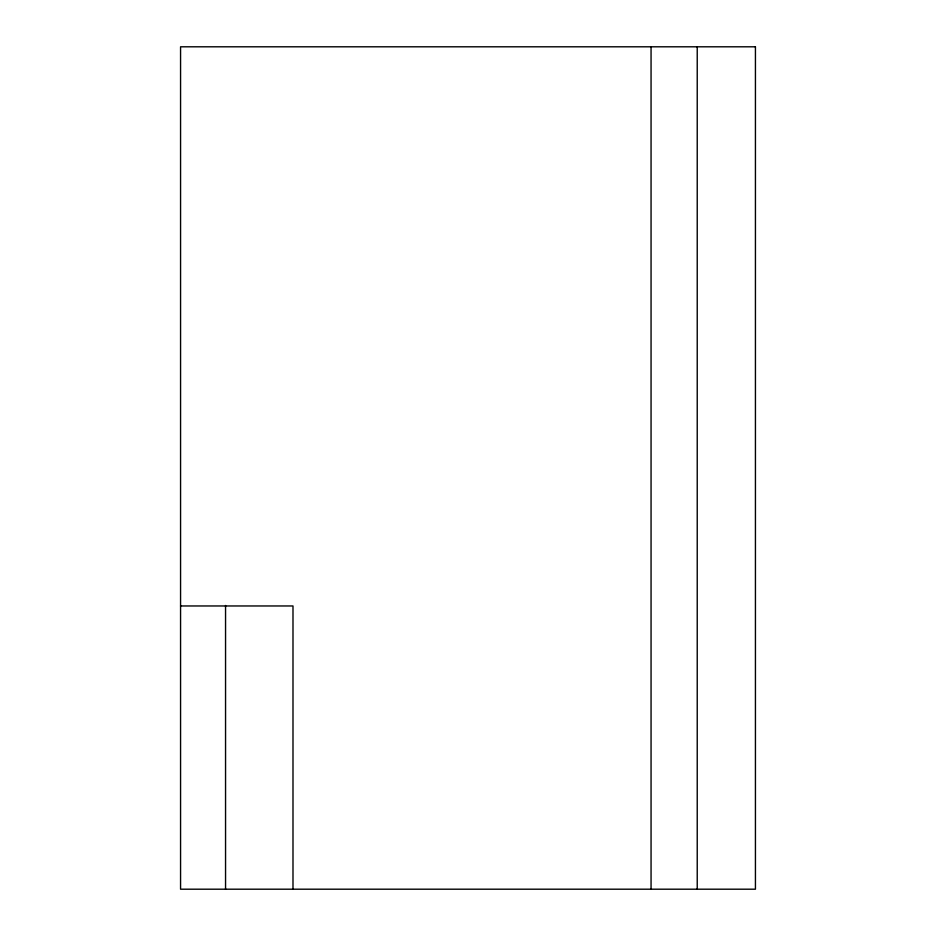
<?xml version="1.0" encoding="UTF-8"?>
<svg xmlns="http://www.w3.org/2000/svg" width="936" height="936" viewBox="0 0 936 936"><rect width="100%" height="100%" fill="white"/><g stroke="black" fill="none" stroke-linecap="round" stroke-linejoin="round"><path stroke-width="1.4" d="M180.566 605.966L292.991 605.966L292.991 889.2M697.226 46.8L697.226 889.2M651.058 46.8L651.058 889.2M225.553 605.475L225.553 889.2M755.434 46.8L180.566 46.8L180.566 889.2L755.434 889.2L755.434 46.8"/></g></svg>
